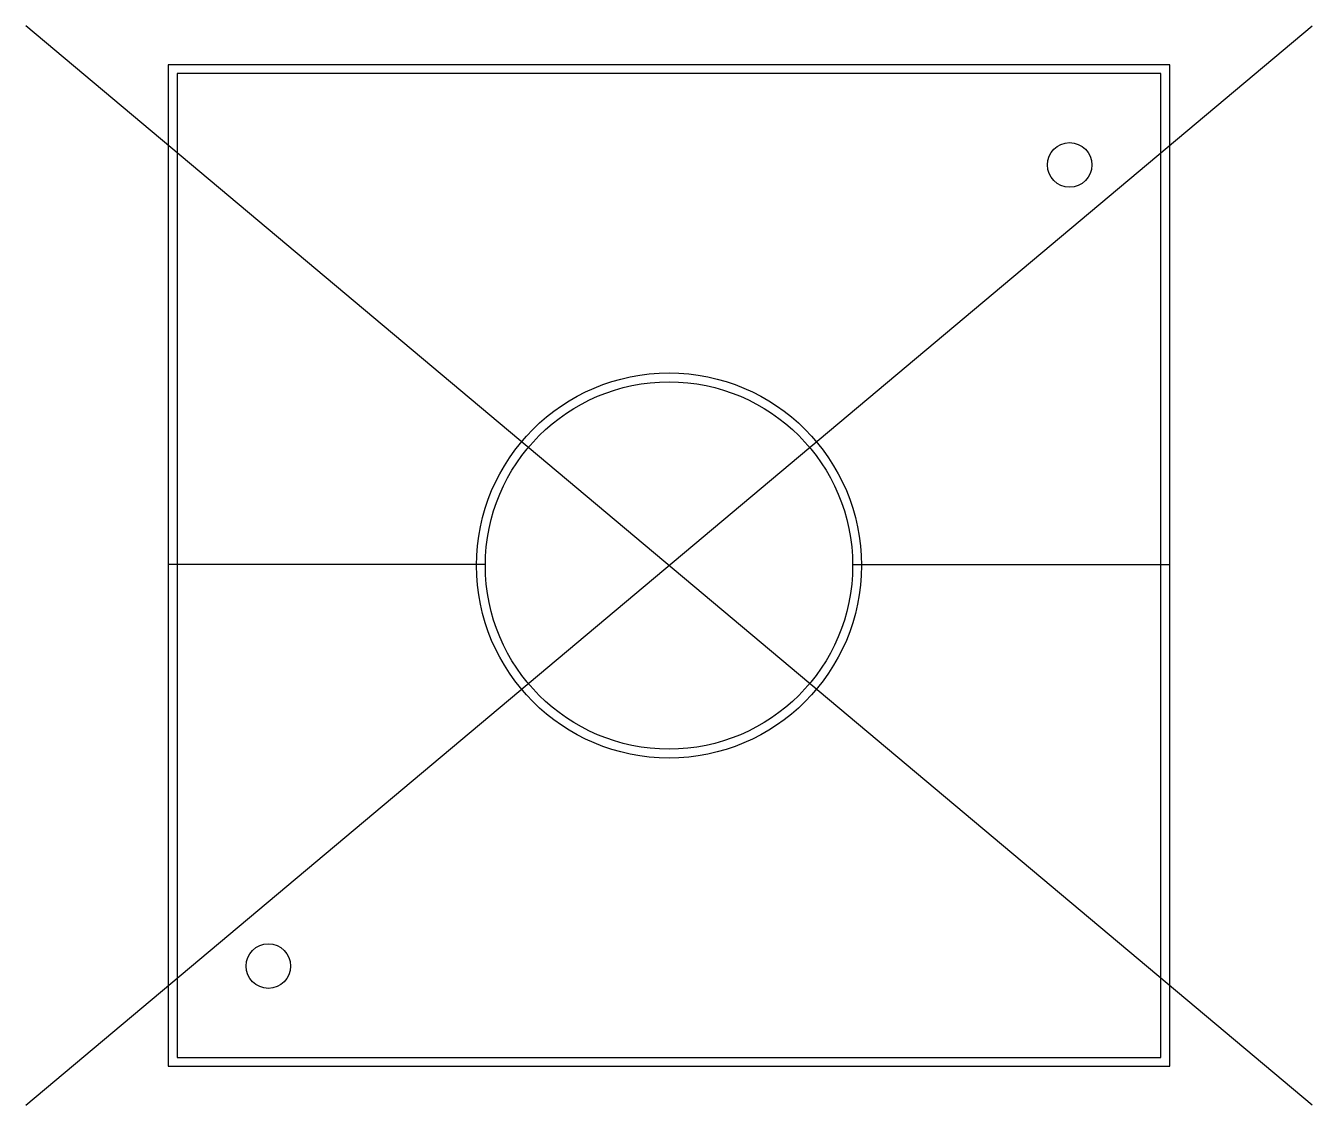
# Model space of a CAD drawing. Header units: metres. Extents: x -1.45 to 1.45, y -1.21 to 1.21.
import ezdxf

# ---------------------------------------------------------------- set-up
doc = ezdxf.new("R2010")
doc.units = ezdxf.units.M
doc.header["$LTSCALE"] = 0.2

msp = doc.modelspace()

# ---------------------------------------------------------------- linework, layer by layer
at = {"color": 0}
for p, q in [((-1.4451, -1.2126), (1.4451, 1.2126)), ((1.4451, -1.2126), (-1.4451, 1.2126))]:
    msp.add_line(p, q, dxfattribs=at)
at = {"flags": 128}
for points in [[(-1.125, -1.125), (1.125, -1.125), (1.125, 1.125), (-1.125, 1.125)], [(-1.105, -1.105), (1.105, -1.105), (1.105, 1.105), (-1.105, 1.105)]]:
    msp.add_lwpolyline(points, close=True, dxfattribs=at)
for points in [[(-0.4125, 0.0021), (-1.125, 0.002)], [(0.4125, 0.0021), (1.125, 0.002)]]:
    msp.add_lwpolyline(points, dxfattribs=at)
for centre, radius in [((0.9, 0.9), 0.05), ((0, 0), 0.4325), ((0, 0), 0.4125), ((-0.9, -0.9), 0.05)]:
    msp.add_circle(centre, radius)

doc.saveas('drawing.dxf')
